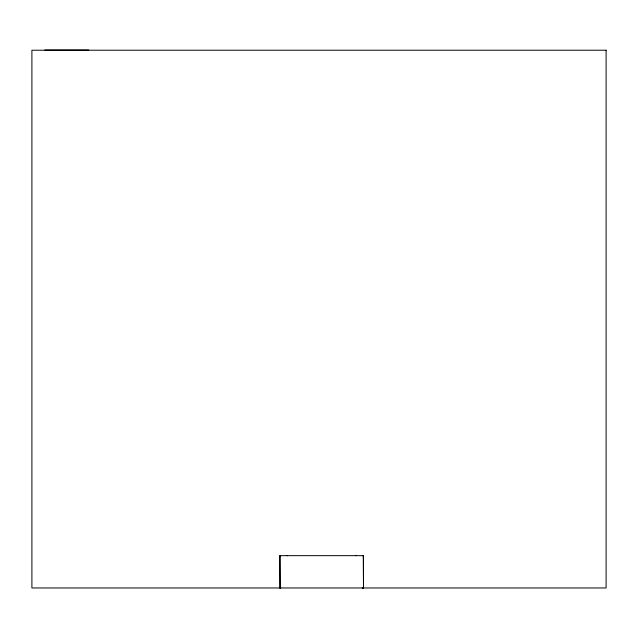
<?xml version="1.0" encoding="UTF-8"?>
<svg xmlns="http://www.w3.org/2000/svg" width="638" height="638" viewBox="0 0 638 638"><rect width="100%" height="100%" fill="white"/><g stroke="black" fill="none" stroke-linecap="round" stroke-linejoin="round"><path stroke-width="0.96" d="M280.178 587.957L279.907 555.658L280.56 555.666L279.907 555.666L279.907 587.957L280.56 587.957M356.116 555.666L355.797 555.666M363.245 555.666L363.508 587.957L363.508 555.666L280.297 555.658M279.954 587.957L280.736 587.957M363.245 587.957L362.863 587.957M44.812 50.035L88.762 50.035M362.679 555.658L363.126 555.658M362.312 587.957L363.126 587.957M287.626 555.666L287.084 555.666M606.1 50.219L31.9 50.219L31.9 587.965L606.1 587.965L606.1 50.219"/></g></svg>
